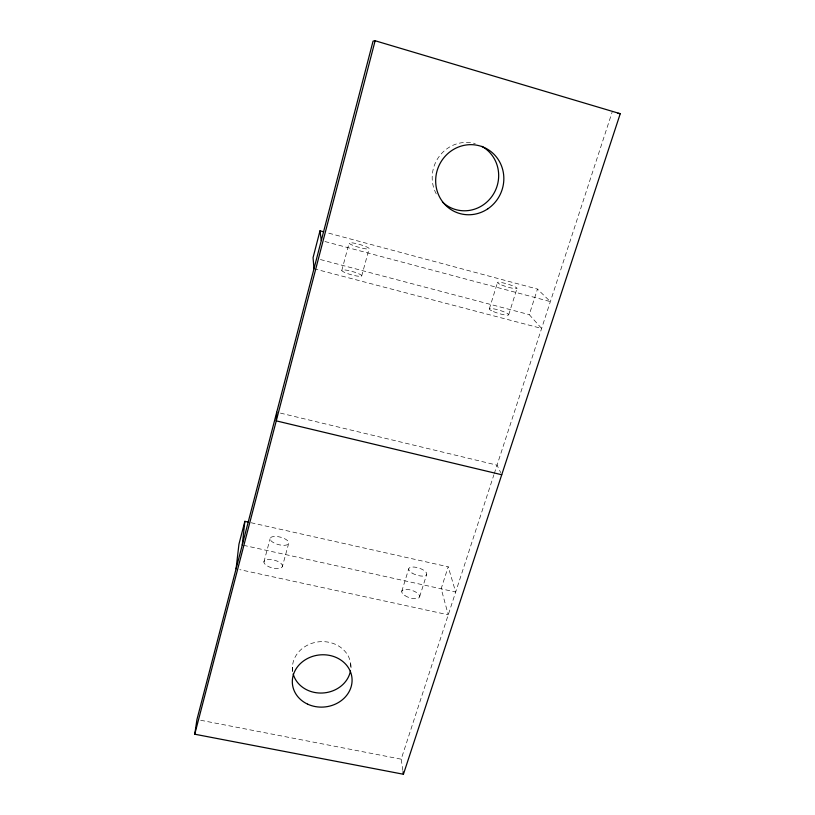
<?xml version="1.0" encoding="UTF-8"?>
<svg xmlns="http://www.w3.org/2000/svg" width="815" height="815" viewBox="0 0 815 815"><rect width="100%" height="100%" fill="white"/><g stroke="black" fill="none" stroke-linecap="round" stroke-linejoin="round"><path stroke-width="0.61" stroke-dasharray="4.08 3.06" d="M292.422 671.356L292.453 666.395M263.907 561.963L270.101 538.776M341.801 270.478L349.095 243.165M282.316 566.731A9.546 4.024 14.5 0 0 270.203 559.477A9.546 4.024 14.5 0 0 267.086 565.844A9.546 4.024 14.5 0 0 282.316 566.731L288.632 543.605A9.607 3.851 14.6 0 0 276.387 536.474A9.607 3.851 14.6 0 0 273.331 542.556A9.607 3.851 14.6 0 0 288.632 543.605M361.677 276.03A10.351 1.712 15.6 0 0 347.903 270.427A10.351 1.712 15.6 0 0 345.733 272.893A10.351 1.712 15.6 0 0 361.677 276.03L369.103 248.789A10.432 1.477 15.7 0 0 355.177 243.369A10.432 1.477 15.7 0 0 353.109 245.427A10.432 1.477 15.7 0 0 369.103 248.789M401.754 591.323L408.733 568.829M489.316 308.956L497.496 282.55M419.644 596.712L426.744 574.239M508.723 314.692L517.046 288.327M251.061 522.731L448.199 566.812L441.17 588.685L448.25 614.795L239.793 569.644M313.979 268.746L541.608 328.435L529.261 314.641L537.472 289.091L327.355 232.795M402.865 770.481L401.184 759.173L493.88 474.829M494.277 473.617L612.106 112.225M200.684 720.266L401.184 759.173M243.491 545.306L455.677 592.016L448.199 566.812M280.441 413.113L497.038 465.151L500.695 472.619M320.427 259.557L529.261 314.641M324.971 241.535L550.359 301.611L537.472 289.091M350.684 663.716L351.122 668.636M436.249 193.878A34.424 33.018 -66.6 0 1 439.693 155.746A34.424 33.018 -66.6 0 1 475.257 143.623M292.646 671.377A29.269 25.683 -5.8 0 1 320.865 641.65A29.269 25.683 -5.8 0 1 350.776 668.687M493.421 311.585A10.126 1.64 16.9 0 0 508.682 314.845A10.126 1.64 16.9 0 0 494.95 309.089A10.126 1.64 16.9 0 0 493.421 311.585M501.694 285.016A10.198 1.406 16.8 0 0 517.016 288.459A10.198 1.406 16.8 0 0 503.11 282.887A10.198 1.406 16.8 0 0 501.694 285.016M411.993 573.016A9.413 3.708 17.8 0 0 426.642 574.585A9.413 3.708 17.8 0 0 414.55 567.097A9.413 3.708 17.8 0 0 411.993 573.016M404.953 595.633A9.352 3.871 17.9 0 0 419.542 597.069A9.352 3.871 17.9 0 0 407.592 589.449A9.352 3.871 17.9 0 0 404.953 595.633"/><path stroke-width="1.22" d="M276.733 412.217L276.254 420.866L501.734 474.748M242.249 545.031L244.867 521.335L248.585 522.17M236.065 568.839L238.958 544.165L244.867 521.335M194.754 734.213L196.945 719.543L373.066 41.117L375.124 40.75L620.246 113.713L403.425 774.25L194.754 734.213L375.124 40.75M323.677 231.806L319.989 230.818L313.062 257.622L313.979 268.746M617.923 113.285L620.246 113.713M403.048 771.734L403.425 774.25M319.989 230.818L321.293 240.557M481.859 146.354A34.424 33.018 -66.6 0 1 492.087 196.191A34.424 33.018 -66.6 0 1 442.423 201.988M350.44 671.061A29.269 25.683 -5.8 0 1 322.516 693.015A29.269 25.683 -5.8 0 1 293.176 673.903M487.9 208.772A35.3 33.833 -65.6 0 0 485.679 148.208A35.3 33.833 -65.6 0 0 435.689 182.142A35.3 33.833 -65.6 0 0 487.9 208.772M307.673 704.17A29.921 26.141 -5.9 0 0 352.08 679.792A29.921 26.141 -5.9 0 0 306.837 658.866A29.921 26.141 -5.9 0 0 307.673 704.17"/></g></svg>
